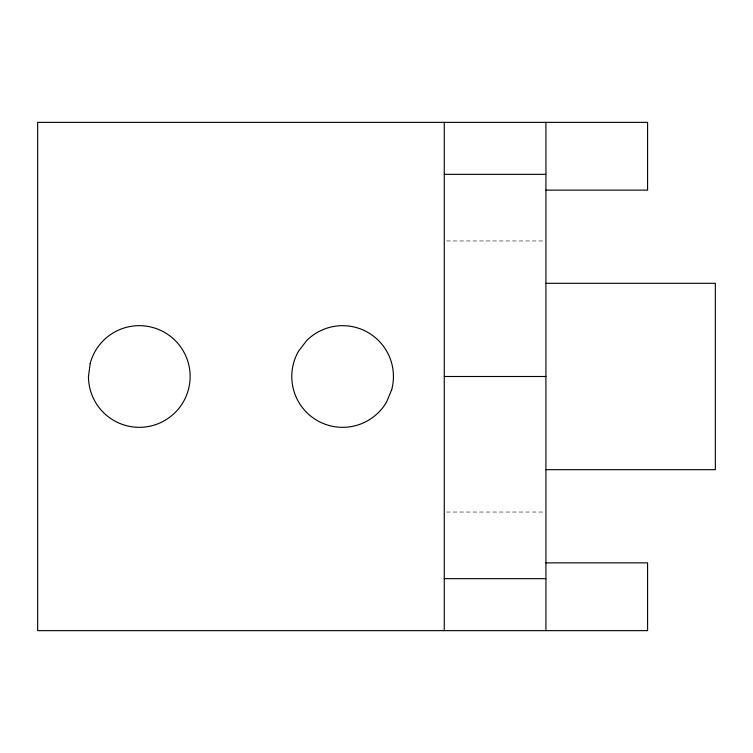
<?xml version="1.0" encoding="UTF-8"?>
<svg xmlns="http://www.w3.org/2000/svg" width="753" height="753" viewBox="0 0 753 753"><rect width="100%" height="100%" fill="white"/><g stroke="black" fill="none" stroke-linecap="round" stroke-linejoin="round"><path stroke-width="0.56" stroke-dasharray="3.77 2.82" d="M446.604 240.96L543.591 240.96M446.604 512.04L544.758 512.04"/><path stroke-width="1.13" d="M444.27 174.348L545.925 174.348M545.925 190.132L647.58 190.132L647.58 122.362L37.65 122.362L37.65 630.638L647.58 630.638L647.58 562.868L545.925 562.868M545.925 283.316L715.35 283.316L715.35 469.684L545.925 469.684M444.27 376.5L545.925 376.5M444.27 578.652L545.925 578.652M545.925 122.362L545.925 630.638M444.27 122.362L444.27 630.638M90.209 363.341L88.478 376.5A50.828 50.828 0 0 0 160.784 422.565A50.828 50.828 0 0 0 171.976 337.56A50.828 50.828 0 0 0 90.209 363.341M391.711 389.659L386.637 401.914A50.828 50.828 0 0 1 317.201 420.522A50.828 50.828 0 0 1 298.593 351.086L306.678 340.563A50.828 50.828 0 0 1 391.711 389.659"/></g></svg>
